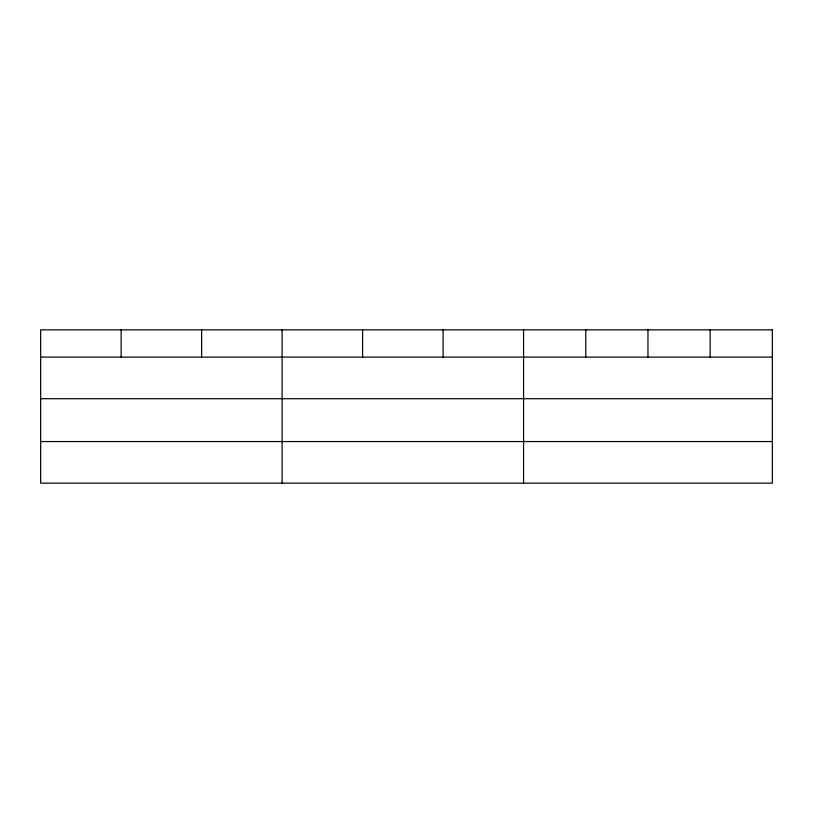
<?xml version="1.0" encoding="UTF-8"?>
<svg xmlns="http://www.w3.org/2000/svg" width="813" height="813" viewBox="0 0 813 813"><rect width="100%" height="100%" fill="white"/><g stroke="black" fill="none" stroke-linecap="round" stroke-linejoin="round"><path stroke-width="1.22" d="M40.65 357.11L772.35 357.11M40.65 398.705L772.35 398.705M40.65 441.561L772.35 441.561M710.156 329.854L710.156 357.11M647.961 329.854L647.961 357.11M585.767 329.854L585.767 357.11M523.572 329.854L523.572 483.146M443.085 329.854L443.085 357.11M362.598 329.854L362.598 357.11M282.111 329.854L282.111 483.146M201.624 329.854L201.624 357.11M121.137 329.854L121.137 357.11M772.35 329.854L40.65 329.854L40.65 483.146L772.35 483.146L772.35 329.854"/></g></svg>
